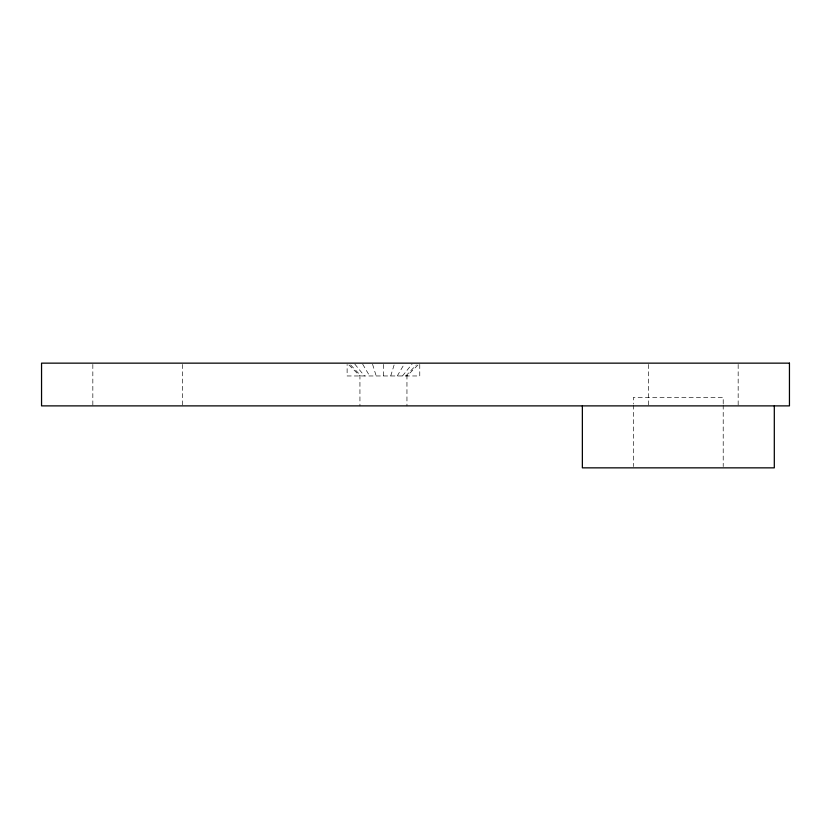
<?xml version="1.0" encoding="UTF-8"?>
<svg xmlns="http://www.w3.org/2000/svg" width="831" height="831" viewBox="0 0 831 831"><rect width="100%" height="100%" fill="white"/><g stroke="black" fill="none" stroke-linecap="round" stroke-linejoin="round"><path stroke-width="0.62" stroke-dasharray="4.16 3.12" d="M390.715 375.965L394.31 364.31M397.26 375.965L404.167 364.217M402.464 375.965L412.041 364.134M405.798 375.965L416.258 364.975M417.941 364.975L406.951 375.965L406.951 405.881M348.947 364.975L359.937 375.965L359.937 405.881M350.64 364.975L361.09 375.965M354.858 364.134L364.435 375.965M362.721 364.217L369.629 375.965M372.579 364.31L376.183 375.965M738.167 364.445L738.167 405.881M723.209 403.752L723.209 397.332L633.461 397.332L633.461 403.752M723.209 405.029L723.209 466.575M648.419 364.445L648.419 405.881M633.461 405.029L633.461 466.575M419.769 364.425L419.769 375.965L347.119 375.965L347.119 364.425M383.444 364.425L383.444 375.965M182.581 364.445L182.581 405.881M92.833 364.445L92.833 405.881"/><path stroke-width="1.25" d="M774.305 405.881L774.305 467.853L582.365 467.853L582.365 405.881M789.45 363.147L41.55 363.147L41.55 405.881L789.45 405.881L789.45 363.147"/></g></svg>
